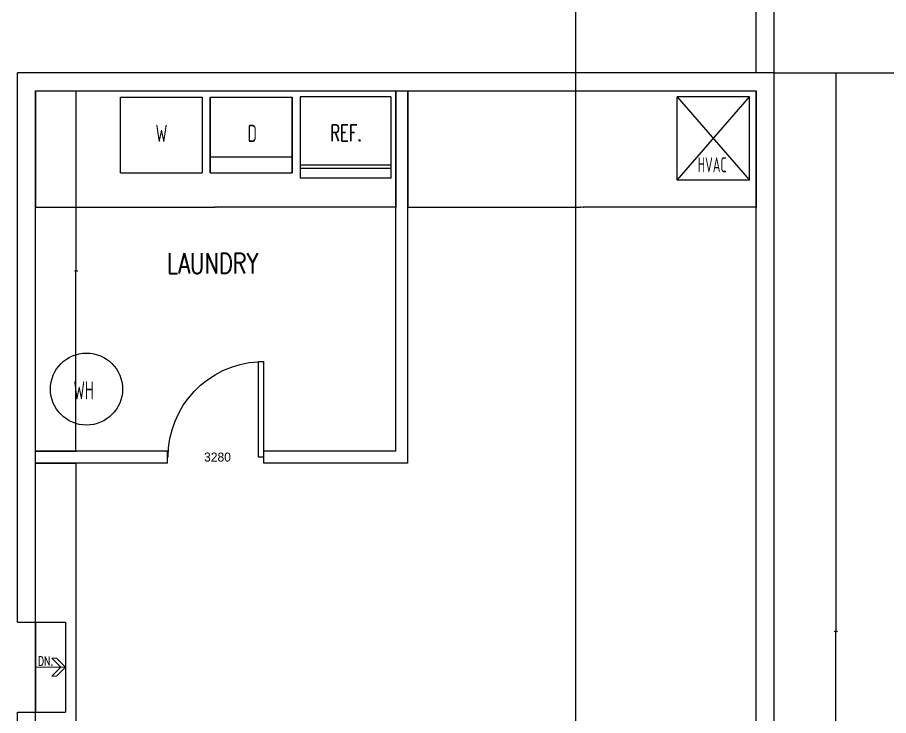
# Model space of a CAD drawing. Header units: inches. Extents: x 26998 to 46838, y -509 to 4343.
# Drawn here: x 37572.3 to 37862.3, y 3760.6 to 3993.2 of the extents above; entities that cross this region are included whole.
import ezdxf

# ---------------------------------------------------------------- set-up
doc = ezdxf.new("R2010")
doc.units = ezdxf.units.IN
doc.header["$LTSCALE"] = 0.5
doc.header["$MEASUREMENT"] = 0
doc.layers.get('Defpoints').update_dxf_attribs({"color": 140})
for name, color, linetype in [('BUILT-INS', 13, 'Continuous'), ('CABS', 23, 'Continuous'), ('Title Block', 7, 'Continuous'), ('TITLES', 3, 'Continuous'), ('windows', 4, 'Continuous')]:
    doc.layers.add(name, color=color, linetype=linetype)
doc.layers.add('TXT', color=4, linetype='Continuous', lineweight=9)
doc.styles.add('ARCHSTYL', font='archstyl.shx', dxfattribs={"height": 5})
doc.styles.add('HS-DESIGN-TTLB', font='GOTHIC.TTF')
doc.styles.get("Standard").update_dxf_attribs({"font": 'romans.shx', "width": 0.75})
doc.dimstyles.get("Standard").update_dxf_attribs({"dimtxt": 0.18, "dimasz": 0.18, "dimexe": 0.18, "dimexo": 0.0625, "dimgap": 0.09, "dimtad": 0, "dimtih": 1, "dimtoh": 1, "dimdec": 4, "dimzin": 0, "dimdsep": 46, "dimtxsty": 'Standard', "dimcen": 0.09, "dimadec": 0, "dimazin": 0, "dimtfac": 1, "dimtdec": 4, "dimtofl": 0, "dimtmove": 0, "dimatfit": 3, "dimfxl": 1, "dimtolj": 1, "dimtzin": 0, "dimarcsym": 0})

# ---------------------------------------------------------------- blocks, each defined once
blk = doc.blocks.new('*D1097')
at = {"layer": 'Defpoints', "color": 0, "transparency": 16777216}
for p in [(37824.27, 3974.69), (37844.77, 3974.69), (37824.27, 3602.49)]:
    blk.add_point(p, dxfattribs=at)
at = {"layer": 'Title Block', "color": 0, "lineweight": -2, "transparency": 16777216}
for p, q in [((37824.33, 3974.69), (37844.95, 3974.69)), ((37844.77, 3974.51), (37844.77, 3788.77)), ((37844.77, 3602.67), (37844.77, 3788.41)), ((37824.33, 3602.49), (37844.95, 3602.49))]:
    blk.add_line(p, q, dxfattribs=at)
at = {"layer": 'Title Block', "color": 0, "transparency": 16777216}
for points in [[(37844.74, 3974.51), (37844.8, 3974.51), (37844.77, 3974.69)], [(37844.74, 3602.67), (37844.8, 3602.67), (37844.77, 3602.49)]]:
    blk.add_solid(points, dxfattribs=at)
at = {"layer": 'Title Block', "color": 0, "transparency": 16777216, "insert": (37844.77, 3788.59), "char_height": 0.18, "attachment_point": 5}
blk.add_mtext('\\A1;372.2000', dxfattribs=at)
blk = doc.blocks.new('door')
at = {"layer": 'windows'}
for p, q in [((9950.29, 7178.88), (9948.56, 7178.88)), ((9948.56, 7178.88), (9948.56, 7146.97)), ((9950.29, 7178.88), (9948.56, 7178.88)), ((9950.29, 7178.88), (9950.29, 7146.97)), ((9948.56, 7146.97), (9950.29, 7146.97))]:
    blk.add_line(p, q, dxfattribs=at)
blk.add_arc((9950.29, 7178.88), 31.9, 180, 266.8995, dxfattribs=at)
blk = doc.blocks.new('*D1124')
at = {"layer": 'Defpoints', "color": 0, "transparency": 16777216}
for p in [(37824.27, 4154.69), (37824.27, 3974.69), (37867.27, 3974.69)]:
    blk.add_point(p, dxfattribs=at)
at = {"layer": 'Title Block', "color": 0, "lineweight": -2, "transparency": 16777216}
for p, q in [((37824.33, 4154.69), (37867.45, 4154.69)), ((37867.27, 4154.51), (37867.27, 4064.87)), ((37867.27, 3974.87), (37867.27, 4064.51)), ((37824.33, 3974.69), (37867.45, 3974.69))]:
    blk.add_line(p, q, dxfattribs=at)
at = {"layer": 'Title Block', "color": 0, "transparency": 16777216}
for points in [[(37867.24, 4154.51), (37867.3, 4154.51), (37867.27, 4154.69)], [(37867.24, 3974.87), (37867.3, 3974.87), (37867.27, 3974.69)]]:
    blk.add_solid(points, dxfattribs=at)
at = {"layer": 'Title Block', "color": 0, "transparency": 16777216, "insert": (37867.27, 4064.69), "char_height": 0.18, "attachment_point": 5}
blk.add_mtext('\\A1;180.0000', dxfattribs=at)
blk = doc.blocks.new('*D1126')
at = {"layer": 'Defpoints', "color": 0, "transparency": 16777216}
for p in [(37578.27, 3968.69), (37578.27, 3848.69), (37591.77, 3848.69)]:
    blk.add_point(p, dxfattribs=at)
at = {"layer": 'Title Block', "color": 0, "lineweight": -2, "transparency": 16777216}
for p, q in [((37578.33, 3968.69), (37591.95, 3968.69)), ((37591.77, 3968.51), (37591.77, 3908.87)), ((37591.77, 3848.87), (37591.77, 3908.51)), ((37578.33, 3848.69), (37591.95, 3848.69))]:
    blk.add_line(p, q, dxfattribs=at)
at = {"layer": 'Title Block', "color": 0, "transparency": 16777216}
for points in [[(37591.74, 3968.51), (37591.8, 3968.51), (37591.77, 3968.69)], [(37591.74, 3848.87), (37591.8, 3848.87), (37591.77, 3848.69)]]:
    blk.add_solid(points, dxfattribs=at)
at = {"layer": 'Title Block', "color": 0, "transparency": 16777216, "insert": (37591.77, 3908.69), "char_height": 0.18, "attachment_point": 5}
blk.add_mtext('\\A1;120.0000', dxfattribs=at)
blk = doc.blocks.new('*D1127')
at = {"layer": 'Defpoints', "color": 0, "transparency": 16777216}
for p in [(37578.27, 3968.69), (37698.27, 3968.69), (37698.27, 3929.99)]:
    blk.add_point(p, dxfattribs=at)
at = {"layer": 'Title Block', "color": 0, "lineweight": -2, "transparency": 16777216}
for p, q in [((37578.27, 3968.63), (37578.27, 3929.81)), ((37698.27, 3968.63), (37698.27, 3929.81)), ((37578.45, 3929.99), (37637.72, 3929.99)), ((37698.09, 3929.99), (37638.81, 3929.99))]:
    blk.add_line(p, q, dxfattribs=at)
at = {"layer": 'Title Block', "color": 0, "transparency": 16777216}
for points in [[(37578.45, 3930.02), (37578.45, 3929.96), (37578.27, 3929.99)], [(37698.09, 3930.02), (37698.09, 3929.96), (37698.27, 3929.99)]]:
    blk.add_solid(points, dxfattribs=at)
at = {"layer": 'Title Block', "color": 0, "transparency": 16777216, "insert": (37638.27, 3929.99), "char_height": 0.18, "attachment_point": 5}
blk.add_mtext('\\A1;120.0000', dxfattribs=at)
blk = doc.blocks.new('*D1111')
at = {"layer": 'Defpoints', "color": 0, "transparency": 16777216}
for p in [(37578.27, 3844.69), (37578.27, 3608.49), (37591.77, 3608.49)]:
    blk.add_point(p, dxfattribs=at)
at = {"layer": 'Title Block', "color": 0, "lineweight": -2, "transparency": 16777216}
for p, q in [((37578.33, 3844.69), (37591.95, 3844.69)), ((37591.77, 3844.51), (37591.77, 3726.77)), ((37591.77, 3608.67), (37591.77, 3726.41)), ((37578.33, 3608.49), (37591.95, 3608.49))]:
    blk.add_line(p, q, dxfattribs=at)
at = {"layer": 'Title Block', "color": 0, "transparency": 16777216}
for points in [[(37591.74, 3844.51), (37591.8, 3844.51), (37591.77, 3844.69)], [(37591.74, 3608.67), (37591.8, 3608.67), (37591.77, 3608.49)]]:
    blk.add_solid(points, dxfattribs=at)
at = {"layer": 'Title Block', "color": 0, "transparency": 16777216, "insert": (37591.77, 3726.59), "char_height": 0.18, "attachment_point": 5}
blk.add_mtext('\\A1;236.2000', dxfattribs=at)
blk = doc.blocks.new('*D1128')
at = {"layer": 'Defpoints', "color": 0, "transparency": 16777216}
for p in [(37702.27, 3968.69), (37818.27, 3968.69), (37702.27, 3929.99)]:
    blk.add_point(p, dxfattribs=at)
at = {"layer": 'Title Block', "color": 0, "lineweight": -2, "transparency": 16777216}
for p, q in [((37702.27, 3968.63), (37702.27, 3929.81)), ((37818.27, 3968.63), (37818.27, 3929.81)), ((37702.45, 3929.99), (37759.72, 3929.99)), ((37818.09, 3929.99), (37760.81, 3929.99))]:
    blk.add_line(p, q, dxfattribs=at)
at = {"layer": 'Title Block', "color": 0, "transparency": 16777216}
for points in [[(37702.45, 3930.02), (37702.45, 3929.96), (37702.27, 3929.99)], [(37818.09, 3930.02), (37818.09, 3929.96), (37818.27, 3929.99)]]:
    blk.add_solid(points, dxfattribs=at)
at = {"layer": 'Title Block', "color": 0, "transparency": 16777216, "insert": (37760.27, 3929.99), "char_height": 0.18, "attachment_point": 5}
blk.add_mtext('\\A1;116.0000', dxfattribs=at)

msp = doc.modelspace()

# ---------------------------------------------------------------- linework, layer by layer
at = {"color": 1}
msp.add_line((37758.0455989, 4230.9153056), (37758.0455989, 3490.427233), dxfattribs=at)
at = {"layer": 'BUILT-INS'}
for p, q in [((37606.623517, 3941.4438951), (37606.623517, 3966.651115)), ((37606.623517, 3966.651115), (37633.8257418, 3966.651115)), ((37633.8257418, 3966.651115), (37633.8257418, 3941.4438951)), ((37636.5000614, 3941.4438951), (37636.5000614, 3966.651115)), ((37636.5000614, 3966.651115), (37663.7022862, 3966.651115)), ((37636.5000614, 3966.651115), (37636.5000614, 3941.4438951)), ((37636.5000614, 3966.651115), (37663.7022862, 3966.651115)), ((37663.7022862, 3966.651115), (37663.7022862, 3941.4438951)), ((37663.7022862, 3941.4438951), (37663.7022862, 3966.651115)), ((37791.9853748, 3938.9699838), (37791.9853748, 3966.667414)), ((37791.9853748, 3966.667414), (37815.9853748, 3938.9699838)), ((37791.9853748, 3938.9699838), (37815.9853748, 3966.667414)), ((37815.9853748, 3966.667414), (37791.9853748, 3966.667414)), ((37815.9853748, 3938.9699838), (37815.9853748, 3966.667414)), ((37663.3888079, 3946.5677881), (37636.1865831, 3946.5677881)), ((37606.623517, 3941.4438951), (37633.8257418, 3941.4438951)), ((37636.5000614, 3941.4438951), (37663.7022862, 3941.4438951)), ((37636.5000614, 3941.4438951), (37663.7022862, 3941.4438951)), ((37815.9853748, 3938.9699838), (37791.9853748, 3938.9699838))]:
    msp.add_line(p, q, dxfattribs=at)
msp.add_circle((37595.2675686, 3869.3430304), 12, dxfattribs=at)
at = {"layer": 'CABS'}
for p, q in [((37696.5796512, 3966.6771747), (37666.3877802, 3966.6771747)), ((37666.3877802, 3966.6771747), (37666.3877802, 3939.5742929)), ((37666.3877802, 3966.6771747), (37666.3877802, 3939.5742929)), ((37696.5796512, 3966.6771747), (37696.5796512, 3939.5742929)), ((37696.5796512, 3943.9270517), (37666.3877802, 3943.9270517)), ((37696.5796512, 3942.8779645), (37666.3877802, 3942.8779645)), ((37696.5796512, 3939.5742929), (37666.3877802, 3939.5742929))]:
    msp.add_line(p, q, dxfattribs=at)
at = {"layer": 'Title Block'}
for p, q in [((37824.2675686, 3974.6930304), (37824.2675686, 4154.6930304)), ((37818.2675686, 3974.6930304), (37818.2675686, 4148.6930304)), ((37572.2675686, 3791.6930304), (37572.2675686, 3974.6930304)), ((37824.2675686, 3974.6930304), (37572.2675686, 3974.6930304)), ((37824.2675686, 3602.4930304), (37824.2675686, 3974.6930304)), ((37578.2675686, 3968.6930304), (37818.2675686, 3968.6930304)), ((37578.2675686, 3608.4930304), (37578.2675686, 3968.6930304)), ((37698.2675686, 3848.6930304), (37698.2675686, 3968.6930304)), ((37702.2675686, 3844.6930304), (37702.2675686, 3968.6930304)), ((37818.2675686, 3608.4930304), (37818.2675686, 3968.6930304)), ((37622.2675686, 3848.6930304), (37578.2675686, 3848.6930304)), ((37622.2675686, 3844.6930304), (37622.2675686, 3848.6930304)), ((37698.2675686, 3848.6930304), (37654.2675686, 3848.6930304)), ((37654.2675686, 3844.6930304), (37654.2675686, 3848.6930304)), ((37622.2675686, 3844.6930304), (37578.2675686, 3844.6930304)), ((37702.2675686, 3844.6930304), (37654.2675686, 3844.6930304)), ((37572.2675686, 3791.6930304), (37578.2675686, 3791.6930304)), ((37578.2675686, 3791.6930304), (37578.2675686, 3761.6930304)), ((37578.2675686, 3791.6930304), (37588.2675686, 3791.6930304)), ((37588.2675686, 3791.6930304), (37588.2675686, 3761.6930304)), ((37572.2675686, 3755.6930304), (37572.2675686, 3761.6930304)), ((37572.2675686, 3761.6930304), (37578.2675686, 3761.6930304)), ((37578.2675686, 3761.6930304), (37588.2675686, 3761.6930304))]:
    msp.add_line(p, q, dxfattribs=at)
at = {"layer": 'TXT', "color": 4}
for p, q in [((37585.2675686, 3779.6930304), (37583.7675686, 3779.6930304)), ((37578.2675686, 3776.6930304), (37588.2675686, 3776.6930304)), ((37585.2675686, 3773.6930304), (37583.7675686, 3773.6930304))]:
    msp.add_line(p, q, dxfattribs=at)
for points in [[(37583.7675686, 3779.6930304), (37586.7675686, 3776.6930304), (37583.7675686, 3773.6930304)], [(37585.2675686, 3779.6930304), (37588.2675686, 3776.6930304), (37585.2675686, 3773.6930304)]]:
    msp.add_lwpolyline(points, dxfattribs=at)

# ---------------------------------------------------------------- block references
at = {"layer": 'TITLES', "xscale": -0.9981162176012902, "yscale": 0.9981162176012902, "zscale": 0.9981162176012902, "rotation": 180}
msp.add_blockref('door', (27722.7244469, 11012.0453286), dxfattribs=at)

# ---------------------------------------------------------------- texts
at = {"attachment_point": 1}
for s, insert, char_height, width in [('\\A1;LAUNDRY', (37622.0872998, 3914.6245725), 6.8007744, 110.476910075), ('\\A1;DN.', (37579.0768335, 3780.2533289), 3.0096, 28.741858457)]:
    msp.add_mtext(s, dxfattribs=dict(at, insert=insert, char_height=char_height, width=width))
at = {"layer": 'CABS', "style": 'ARCHSTYL'}
for s, height, width, p in [('W', 5.7375, 0.721817, (37618.276928, 3951.6688651)), ('D', 5.7375, 0.721817, (37648.9374229, 3951.6688651)), ('HVAC', 5, 0.667387, (37798.7837122, 3941.5974503)), ('WH', 6, 0.667387, (37590.9401483, 3865.947776))]:
    msp.add_text(s, height=height, dxfattribs=dict(at, width=width)).set_placement(p)
at = {"layer": 'CABS', "width": 0.667387}
msp.add_text('REF.', height=5.44061952, dxfattribs=at).set_placement((37676.4193757, 3951.9825438))
at = {"layer": 'Title Block', "insert": (37634.4080216, 3848.2035756), "char_height": 3.0096, "width": 43.611515527, "attachment_point": 1, "style": 'HS-DESIGN-TTLB'}
msp.add_mtext('3280', dxfattribs=at)

# ---------------------------------------------------------------- dimensions: what is measured, and where the dimension line sits
at = {"layer": 'Title Block'}
for base, p1, p2, picture, middle in [((37867.2675686, 3974.6930304), (37824.2675686, 4154.6930304), (37824.2675686, 3974.6930304), '*D1124', (37867.2675686, 4064.6930304)), ((37844.7675686, 3974.6930304), (37824.2675686, 3602.4930304), (37824.2675686, 3974.6930304), '*D1097', (37844.7675686, 3788.5930304)), ((37591.7675686, 3848.6930304), (37578.2675686, 3968.6930304), (37578.2675686, 3848.6930304), '*D1126', (37591.7675686, 3908.6930304)), ((37591.7675686, 3608.4930304), (37578.2675686, 3844.6930304), (37578.2675686, 3608.4930304), '*D1111', (37591.7675686, 3726.5930304))]:
    dim = msp.add_linear_dim(base=base, p1=p1, p2=p2, angle=90, dimstyle='Standard', dxfattribs=at)
    dim.commit()
    dim.dimension.update_dxf_attribs({"geometry": picture, "text_midpoint": middle})
for base, p1, p2, picture, middle in [((37698.2675686, 3929.9930304), (37578.2675686, 3968.6930304), (37698.2675686, 3968.6930304), '*D1127', (37638.2675686, 3929.9930304)), ((37702.2675686, 3929.9930304), (37818.2675686, 3968.6930304), (37702.2675686, 3968.6930304), '*D1128', (37760.2675686, 3929.9930304))]:
    dim = msp.add_linear_dim(base=base, p1=p1, p2=p2, dimstyle='Standard', dxfattribs=at)
    dim.commit()
    dim.dimension.update_dxf_attribs({"geometry": picture, "text_midpoint": middle})

doc.saveas('drawing.dxf')
